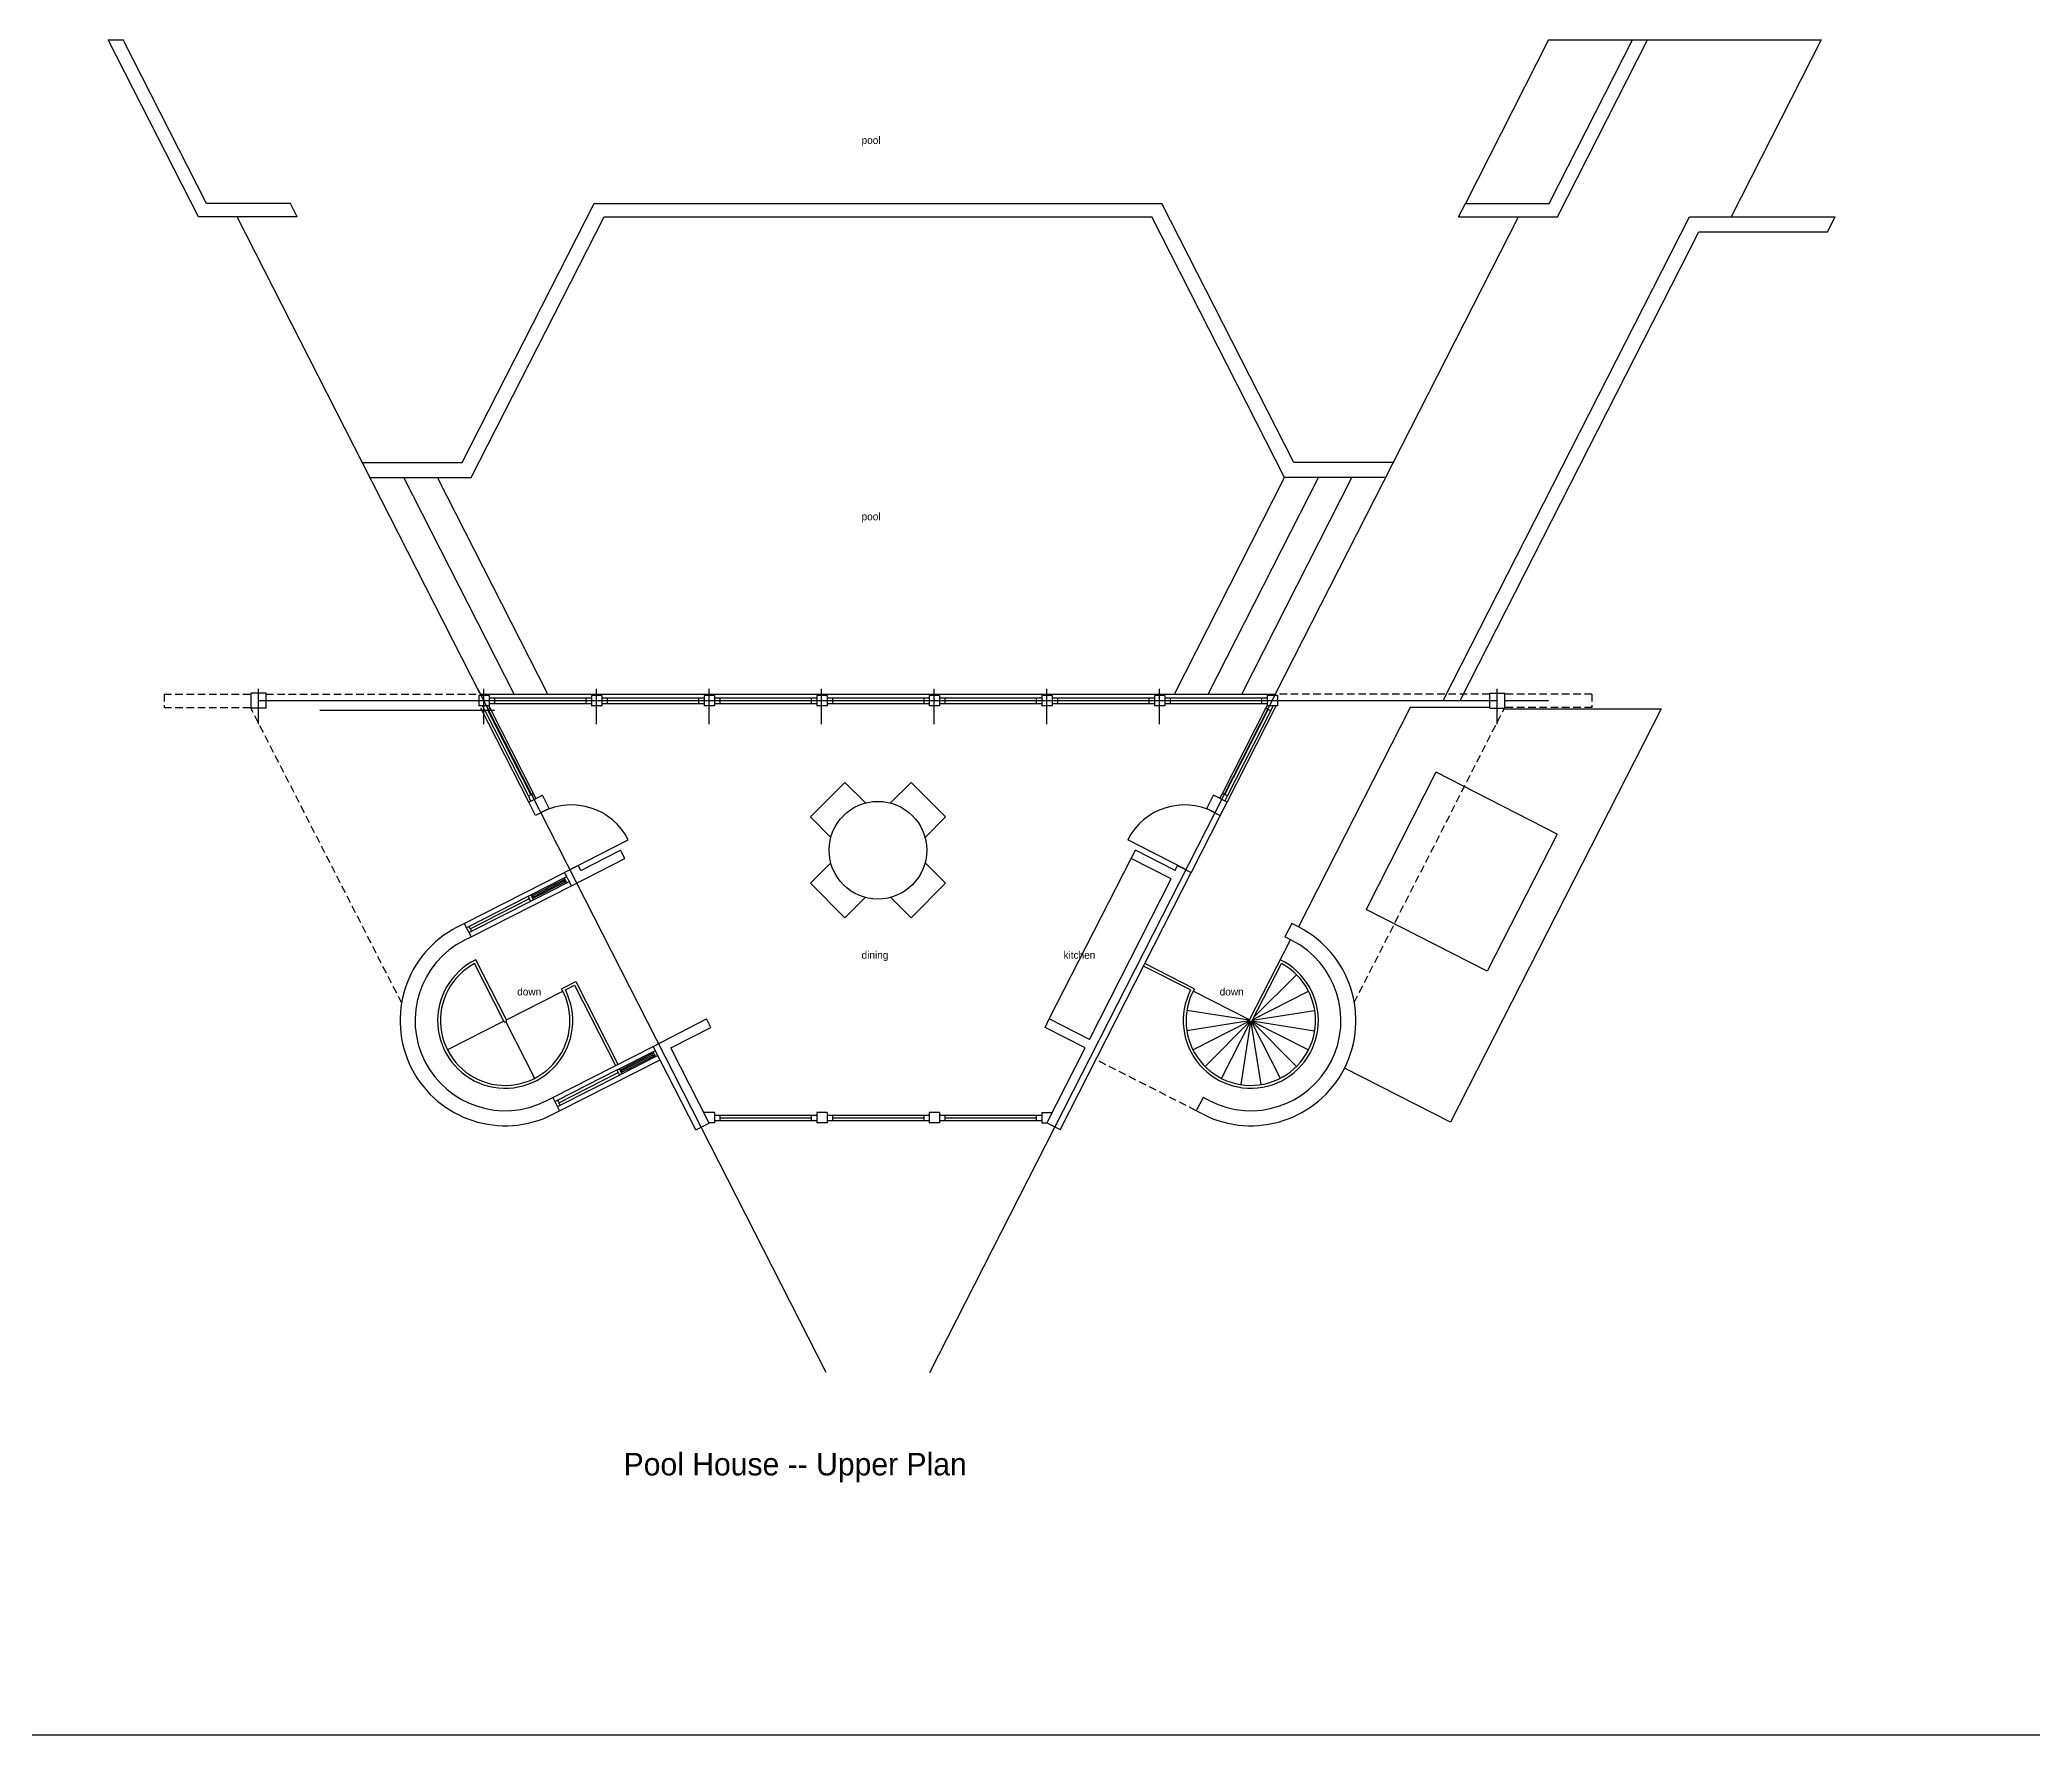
# Model space of a CAD drawing. Header units: inches. Extents: x 0 to 5835, y -2804 to 1896.
# Drawn here: x 1456 to 2517, y 0 to 903 of the extents above; entities that cross this region are included whole.
import ezdxf

# ---------------------------------------------------------------- set-up
doc = ezdxf.new("R2010")
doc.units = ezdxf.units.IN
doc.header["$LTSCALE"] = 8
doc.header["$MEASUREMENT"] = 0
doc.linetypes.add('DASHED', pattern=[0.75, 0.5, -0.25])
for name, color, linetype in [('A-Elev', 7, 'CONTINUOUS'), ('A-Elev-South', 7, 'CONTINUOUS'), ('A-millwork', 252, 'CONTINUOUS'), ('A-walls', 7, 'CONTINUOUS'), ('construction', 160, 'CONTINUOUS')]:
    doc.layers.add(name, color=color, linetype=linetype)
doc.styles.get("Standard").update_dxf_attribs({"font": 'txt', "height": 0.2})

msp = doc.modelspace()

# ---------------------------------------------------------------- linework, layer by layer
at = {"layer": 'A-Elev', "color": 3}
for p, q in [((1884.5, 507.6), (1866.2, 489.2)), ((1884.5, 507.6), (1895.5, 496.7)), ((1919.9, 507.6), (1908.9, 496.7)), ((1919.9, 507.6), (1938.3, 489.2)), ((1866.2, 489.2), (1877.1, 478.3)), ((1938.3, 489.2), (1927.3, 478.3)), ((1866.2, 453.9), (1877.1, 464.8)), ((1938.3, 453.9), (1927.3, 464.8)), ((1884.5, 435.5), (1866.2, 453.9)), ((1884.5, 435.5), (1895.5, 446.4)), ((1919.9, 435.5), (1908.9, 446.4)), ((1919.9, 435.5), (1938.3, 453.9))]:
    msp.add_line(p, q, dxfattribs=at)
at = {"layer": 'A-Elev'}
for p, q in [((1727.1, 493.7), (1719.8, 490)), ((2077.4, 493.7), (2084.6, 490)), ((1742.5, 463.4), (1735.2, 459.7)), ((2061.9, 463.4), (2069.2, 459.7))]:
    msp.add_line(p, q, dxfattribs=at)
at = {"layer": 'A-Elev', "color": 252}
msp.add_line((2084.6, 490), (2069.2, 459.7), dxfattribs=at)
at = {"layer": 'A-Elev', "color": 253}
for centre, start, end in [((1738.9, 461.6), 27, 117), ((2065.6, 461.6), 63, 153)]:
    msp.add_arc(centre, 34, start, end, dxfattribs=at)
at = {"layer": 'A-Elev-South', "color": 253}
for p, q in [((2259.6, 903.3), (2215.3, 816.1)), ((2404.8, 903.3, -8376), (2356.9, 808.9, -8376))]:
    msp.add_line(p, q, dxfattribs=at)
at = {"layer": 'A-millwork'}
msp.add_line((1993.5, 381.6, -8376), (2037.1, 467.1, -8376), dxfattribs=at)
at = {"layer": 'A-walls', "color": 253}
for p, q in [((1492.1, 903.3), (1500.1, 903.3)), ((1540.2, 808.9), (1492.1, 903.3)), ((1544.5, 816.1), (1500.1, 903.3)), ((2259.6, 903.3), (2304.3, 903.3)), ((2259.9, 816.1), (2304.3, 903.3)), ((2264.3, 808.9), (2312.3, 903.3)), ((2304.3, 903.3), (2312.3, 903.3)), ((2312.3, 903.3), (2404.8, 903.3)), ((1592.8, 808.9), (1540.2, 808.9)), ((1589.2, 816.1), (1544.5, 816.1)), ((1690.1, 555.2), (1560.8, 808.9)), ((1592.8, 808.9), (1589.2, 816.1)), ((2114.3, 555.2), (2243.6, 808.9)), ((2203.4, 551.2, -8370.1), (2334.7, 808.9, -8370.1)), ((2211.6, 808.9), (2215.3, 816.1)), ((2211.6, 808.9), (2264.3, 808.9)), ((2215.3, 816.1), (2259.9, 816.1)), ((2334.7, 808.9), (2412.3, 808.9)), ((2408.2, 800.9, -8376), (2412.3, 808.9)), ((2212.4, 551.2, -8370.1), (2339.6, 800.9, -8370.1)), ((2339.6, 800.9, -8376), (2408.2, 800.9, -8376)), ((1690.4, 554.7, -8376), (2114.1, 554.7, -8376)), ((1698.1, 552.7, 0), (1746.6, 552.7, 0)), ((1758.1, 552.7, 0), (1806.6, 552.7, 0)), ((1818.1, 552.7, 0), (1866.6, 552.7, 0)), ((1878.1, 552.7, 0), (1926.6, 552.7, 0)), ((1938.1, 552.7, 0), (1986.6, 552.7, 0)), ((1998.1, 552.7, 0), (2046.6, 552.7, 0)), ((2058.1, 552.7, -8376), (2106.6, 552.7, -8376)), ((1716, 500.4, 0), (1692.9, 545.7, -8376)), ((1717.3, 501.1, 8376), (1694.2, 546.4, 0)), ((1718.7, 501.8, 0), (1695.6, 547.1, -8376)), ((1698.1, 549.7, 0), (1746.6, 549.7, 0)), ((1758.1, 549.7, 0), (1806.6, 549.7, 0)), ((1818.1, 549.7, 0), (1866.6, 549.7, 0)), ((1878.1, 549.7, 0), (1926.6, 549.7, 0)), ((1938.1, 549.7, 0), (1986.6, 549.7, 0)), ((1998.1, 549.7, 0), (2046.6, 549.7, 0)), ((2058.1, 549.7, -8376), (2106.6, 549.7, -8376)), ((2085.8, 501.8, 0), (2108.9, 547.1, -8376)), ((2087.1, 501.1, 8376), (2110.2, 546.4, 0)), ((2088.5, 500.4, 0), (2111.6, 545.7, -8376)), ((2185.9, 547.6, -20676.9), (2126.3, 430.6, -20676.9)), ((1681.8, 432.5), (1735.2, 459.7)), ((1685.4, 425.3), (1738.9, 452.6)), ((2100.2, 381.1), (2122, 423.8)), ((1702.9, 380.4), (1687.3, 411.1)), ((1704.3, 381.1), (1687.9, 413.1)), ((2068.8, 397.1), (2043.8, 409.8)), ((2070.8, 397.7), (2044.5, 411.2)), ((2101.5, 380.4), (2117.2, 411.1)), ((1733.6, 397.7), (1741.2, 401.6)), ((1735.7, 397.1), (1740.6, 399.6)), ((1740.6, 399.6), (1762.4, 356.8)), ((1741.2, 401.6), (1763.7, 357.5)), ((1729, 339.8), (1782.4, 367)), ((1732.6, 332.7), (1786.1, 359.9)), ((1818.1, 330.4, -8370.1), (1866.6, 330.4, -8370.1)), ((1878.1, 330.4, -8370.1), (1926.6, 330.4, -8370.1)), ((1938.1, 330.4, -8370.1), (1986.6, 330.4, -8370.1)), ((1818.1, 327.4, -8370.1), (1866.6, 327.4, -8370.1)), ((1878.1, 327.4, -8370.1), (1926.6, 327.4, -8370.1)), ((1938.1, 327.4, -8370.1), (1986.6, 327.4, -8370.1))]:
    msp.add_line(p, q, dxfattribs=at)
at = {"layer": 'A-walls', "color": 252}
for p, q in [((1680.6, 678), (1751, 816.1)), ((1685.5, 670), (1756.3, 808.9)), ((1751, 816.1), (2053.5, 816.1)), ((1756.3, 808.9), (2048.1, 808.9)), ((2118.9, 670), (2048.1, 808.9)), ((2123.8, 678), (2053.5, 816.1)), ((1627.5, 678), (1680.6, 678)), ((1631.7, 670), (1685.5, 670)), ((1708.4, 554.7), (1649.6, 670)), ((1726.3, 554.7), (1667.6, 670)), ((2060.2, 554.7), (2118.9, 670)), ((2078.1, 554.7), (2136.9, 670)), ((2096.1, 554.7), (2154.8, 670)), ((2172.8, 670), (2118.9, 670)), ((2176.9, 678), (2123.8, 678)), ((1716.2, 497.1, 0), (1690.7, 547.2, 0)), ((2088.3, 497.1, 0), (2114.4, 548.4, 0)), ((2319.6, 546.9, -16746.1), (2207.3, 326.6, -16746.1)), ((2212.4, 551.2, -8370.1), (2228.2, 551.2)), ((2236.2, 551.2, -8370.1), (2259.5, 551.2, 3930.8)), ((2236.2, 546.9), (2319.6, 546.9)), ((2199.5, 513, -25122.1), (2162.3, 439.9, -25122.1)), ((2264.1, 480.1, -25122.1), (2199.6, 513, -25122.1)), ((2264.1, 480.1, -25122.1), (2226.9, 407, -25122.1)), ((1717.2, 447.7), (1735, 456.8)), ((1684.2, 430.9), (1715.9, 447)), ((1718.2, 447.4), (1734.7, 455.8)), ((1718.6, 445.1), (1736.4, 454.1)), ((1718.9, 446.1), (1735.4, 454.5)), ((1685.6, 428.3), (1717.2, 444.4)), ((2226.9, 407, -25122.1), (2162.3, 439.9, -25122.1)), ((2102.6, 382.5), (2125.2, 405.1)), ((1704.3, 381.1), (1734.3, 396.4)), ((2100.2, 381.1), (2070.1, 396.4)), ((2102, 381.3), (2131.6, 396.4)), ((2100.1, 380.9), (2066.8, 386.1)), ((2101.8, 380.9), (2134.9, 386.1)), ((1702.9, 380.4), (1672.8, 365.1)), ((1703.9, 380.1), (1719.3, 350)), ((2100.1, 380.6), (2066.8, 375.3)), ((2100.2, 380.4), (2070.1, 365.1)), ((2100.3, 380.2), (2076.5, 356.3)), ((2100.5, 380.1), (2085.2, 350)), ((2100.7, 380), (2095.5, 346.7)), ((2101, 380), (2106.2, 346.7)), ((2101.2, 380.1), (2116.5, 350)), ((2101.4, 380.2), (2125.2, 356.3)), ((2101.5, 380.4), (2131.6, 365.1)), ((2101.6, 380.6), (2134.9, 375.3)), ((1764.4, 355.1), (1782.2, 364.1)), ((1765.4, 354.7), (1781.9, 363.1)), ((1765.8, 352.4), (1783.6, 361.5)), ((1766.1, 353.4), (1782.6, 361.8)), ((1731.5, 338.3), (1763.1, 354.4)), ((1732.8, 335.6), (1764.5, 351.7)), ((2207.3, 326.6), (2150.9, 355.3))]:
    msp.add_line(p, q, dxfattribs=at)
at = {"layer": 'A-walls', "color": 252, "linetype": 'DASHED'}
for p, q in [((1521.8, 554.7, -8376), (1521.8, 547.6, -8376)), ((1521.8, 554.7, -8376), (1568.2, 554.7, -8376)), ((1576.2, 554.7, -8376), (1688.2, 554.7, -8376)), ((2228.2, 554.7, -8376), (2116.2, 554.7, -8376)), ((2282.7, 554.7, -8376), (2236.2, 554.7, -8376)), ((2282.7, 554.7, -8376), (2282.7, 547.6, -8376)), ((1521.8, 547.6, -8376), (1568.2, 547.6, -8376)), ((1648.5, 390, -8376), (1568.1, 547.2, -8376)), ((2156, 390.3, -8376), (2236.2, 547.6, -8376)), ((2282.7, 547.6, -8376), (2236.2, 547.6, -8376))]:
    msp.add_line(p, q, dxfattribs=at)
at = {"layer": 'A-walls'}
for p, q in [((1576.2, 555.2), (1568.2, 555.2)), ((1568.2, 547.2), (1568.2, 555.2)), ((1576.2, 547.2), (1576.2, 555.2)), ((1695.1, 553.9), (1689.6, 553.9)), ((1689.6, 553.9), (1689.6, 548.4)), ((1695.1, 553.9), (1695.1, 548.4)), ((1695.1, 552.7), (1698.1, 552.7)), ((1698.1, 549.7, 0), (1698.1, 552.7, 0)), ((1746.6, 552.7), (1746.6, 549.7)), ((1746.6, 552.7, 0), (1749.6, 552.7)), ((1746.6, 552.7), (1746.6, 549.7)), ((1746.6, 552.7, 0), (1749.6, 552.7)), ((1749.6, 553.9), (1749.6, 548.4)), ((1752.3, 553.9), (1749.6, 553.9)), ((1755.1, 553.9), (1752.3, 553.9)), ((1755.1, 553.9), (1755.1, 548.4)), ((1755.1, 552.7), (1758.1, 552.7)), ((1758.1, 549.7, 0), (1758.1, 552.7, 0)), ((1806.6, 552.7, 0), (1809.6, 552.7)), ((1806.6, 552.7), (1806.6, 549.7)), ((1806.6, 552.7, 0), (1809.6, 552.7)), ((1806.6, 552.7), (1806.6, 549.7)), ((1812.3, 553.9), (1809.6, 553.9)), ((1809.6, 553.9), (1809.6, 548.4)), ((1815.1, 553.9), (1812.3, 553.9)), ((1815.1, 553.9), (1815.1, 548.4)), ((1815.1, 552.7), (1818.1, 552.7)), ((1818.1, 549.7, 0), (1818.1, 552.7, 0)), ((1866.6, 552.7), (1866.6, 549.7)), ((1866.6, 552.7, 0), (1869.6, 552.7)), ((1866.6, 552.7), (1866.6, 549.7)), ((1866.6, 552.7, 0), (1869.6, 552.7)), ((1869.6, 553.9), (1869.6, 548.4)), ((1872.3, 553.9), (1869.6, 553.9)), ((1875.1, 553.9), (1872.3, 553.9)), ((1875.1, 553.9), (1875.1, 548.4)), ((1875.1, 552.7), (1878.1, 552.7)), ((1878.1, 549.7, 0), (1878.1, 552.7, 0)), ((1926.6, 552.7, 0), (1929.6, 552.7)), ((1926.6, 552.7), (1926.6, 549.7)), ((1932.3, 553.9), (1929.6, 553.9)), ((1929.6, 553.9), (1929.6, 548.4)), ((1935.1, 553.9), (1932.3, 553.9)), ((1935.1, 553.9), (1935.1, 548.4)), ((1935.1, 552.7), (1938.1, 552.7)), ((1938.1, 549.7, 0), (1938.1, 552.7, 0)), ((1938.1, 549.7, 0), (1938.1, 552.7, 0)), ((1986.6, 552.7), (1986.6, 549.7)), ((1986.6, 552.7, 0), (1989.6, 552.7)), ((1989.6, 553.9), (1989.6, 548.4)), ((1992.3, 553.9), (1989.6, 553.9)), ((1995.1, 553.9), (1992.3, 553.9)), ((1995.1, 553.9), (1995.1, 548.4)), ((1995.1, 552.7), (1998.1, 552.7)), ((1998.1, 549.7, 0), (1998.1, 552.7, 0)), ((1998.1, 549.7, 0), (1998.1, 552.7, 0)), ((1998.1, 549.7, 0), (1998.1, 552.7, 0)), ((2046.6, 552.7, 0), (2049.6, 552.7)), ((2046.6, 552.7), (2046.6, 549.7)), ((2052.3, 553.9), (2049.6, 553.9)), ((2049.6, 553.9), (2049.6, 548.4)), ((2055.1, 553.9), (2052.3, 553.9)), ((2055.1, 553.9), (2055.1, 548.4)), ((2055.1, 552.7), (2058.1, 552.7)), ((2058.1, 549.7, -8376), (2058.1, 552.7, -8376)), ((2058.1, 549.7, -8376), (2058.1, 552.7, -8376)), ((2058.1, 549.7, -8376), (2058.1, 552.7, -8376)), ((2058.1, 549.7, 0), (2058.1, 552.7, 0)), ((2106.6, 552.7, -8376), (2106.6, 549.7, -8376)), ((2106.6, 552.7, -8376), (2109.6, 552.7, -8376)), ((2109.6, 553.9, -8376), (2109.6, 548.4, -8376)), ((2112.3, 553.9, -8376), (2109.6, 553.9, -8376)), ((2115.1, 553.9, -8376), (2112.3, 553.9, -8376)), ((2115.1, 553.9, -8376), (2115.1, 548.4, -8376)), ((2228.2, 547.2), (2228.2, 555.2)), ((2228.2, 555.2), (2236.2, 555.2)), ((2236.2, 547.2), (2236.2, 555.2)), ((1576.2, 547.2), (1568.2, 547.2)), ((1695.1, 548.4), (1689.6, 548.4)), ((1692.9, 545.7, -8376), (1691.5, 548.4, -8376)), ((1692.9, 545.7, -8376), (1695.6, 547.1, -8376)), ((1695.6, 547.1, -8376), (1694.9, 548.4, -8376)), ((1695.1, 549.7), (1698.1, 549.7)), ((1698.1, 551.2, 0), (1746.6, 551.2, 0)), ((1746.6, 549.7, 0), (1749.6, 549.7, 0)), ((1746.6, 549.7, 0), (1749.6, 549.7, 0)), ((1755.1, 548.4), (1749.6, 548.4)), ((1755.1, 549.7), (1758.1, 549.7)), ((1758.1, 551.2, 0), (1806.6, 551.2, 0)), ((1806.6, 549.7, 0), (1809.6, 549.7, 0)), ((1806.6, 549.7, 0), (1809.6, 549.7, 0)), ((1815.1, 548.4), (1809.6, 548.4)), ((1815.1, 549.7), (1818.1, 549.7)), ((1818.1, 551.2, 0), (1866.6, 551.2, 0)), ((1866.6, 549.7, 0), (1869.6, 549.7, 0)), ((1866.6, 549.7, 0), (1869.6, 549.7, 0)), ((1875.1, 548.4), (1869.6, 548.4)), ((1875.1, 549.7), (1878.1, 549.7)), ((1878.1, 551.2, 0), (1926.6, 551.2, 0)), ((1926.6, 549.7, 0), (1929.6, 549.7, 0)), ((1935.1, 548.4), (1929.6, 548.4)), ((1935.1, 549.7), (1938.1, 549.7)), ((1938.1, 551.2, 0), (1986.6, 551.2, 0)), ((1986.6, 549.7, 0), (1989.6, 549.7, 0)), ((1995.1, 548.4), (1989.6, 548.4)), ((1995.1, 549.7), (1998.1, 549.7)), ((1998.1, 551.2, 0), (2046.6, 551.2, 0)), ((2046.6, 549.7, 0), (2049.6, 549.7, 0)), ((2055.1, 548.4), (2049.6, 548.4)), ((2055.1, 549.7), (2058.1, 549.7)), ((2058.1, 551.2, -8376), (2106.6, 551.2, -8376)), ((2106.6, 549.7, -8376), (2109.6, 549.7, -8376)), ((2108.9, 547.1, -8376), (2109.6, 548.4, -8376)), ((2111.6, 545.7, -8376), (2108.9, 547.1, -8376)), ((2115.1, 548.4, -8376), (2109.6, 548.4, -8376)), ((2111.6, 545.7, -8376), (2112.9, 548.4, -8376)), ((2203.4, 551.2, -8370.1), (2212.4, 551.2, -8370.1)), ((2228.2, 547.2), (2236.2, 547.2)), ((1716, 500.4, 0), (1718.7, 501.8, 0)), ((1717.3, 497.7, -8376), (1716, 500.4, -8376)), ((1716.2, 497.1, 0), (1723.4, 500.8, 0)), ((1720, 499.1, -8376), (1718.7, 501.8, -8376)), ((1727.1, 493.7), (1723.4, 500.8)), ((2077.4, 493.7), (2081, 500.8)), ((2088.3, 497.1, 0), (2081, 500.8, 0)), ((2084.4, 499.1, -8376), (2085.8, 501.8, -8376)), ((2088.5, 500.4, 0), (2085.8, 501.8, 0)), ((2087.1, 497.7, -8376), (2088.5, 500.4, -8376)), ((1719.8, 490), (1716.2, 497.1)), ((2084.6, 490), (2088.3, 497.1)), ((1738.9, 461.6, 0), (1769.2, 477, 0)), ((1743.9, 460.7, 0), (1765.1, 471.5, 0)), ((1767.3, 467.1), (1765.1, 471.5)), ((2065.6, 461.6, 0), (2035.3, 477, 0)), ((2037.1, 467.1), (2039.4, 471.5)), ((2037.1, 467.1), (2039.4, 471.5)), ((2037.1, 467.1), (2039.4, 471.5)), ((2060.6, 460.7, 0), (2039.4, 471.5, 0)), ((1735, 456.8), (1736.4, 457.5)), ((1736.4, 454.1), (1735, 456.8)), ((1738.9, 452.6), (1735.2, 459.7)), ((1738.9, 452.6), (1767.3, 467.1)), ((1743.9, 460.7), (1742.5, 463.4)), ((1999.3, 322.6), (2069.2, 459.7)), ((2060.6, 460.7), (2061.9, 463.4)), ((1715.9, 447), (1717.2, 447.7)), ((1717.2, 444.4), (1715.9, 447)), ((1718.6, 445.1), (1717.2, 447.7)), ((1718.2, 447.4), (1717.6, 447.1)), ((1718.2, 447.4), (1718.9, 446.1)), ((1718.2, 445.7), (1718.9, 446.1)), ((1718.6, 446.7), (1735, 455.1)), ((1735.4, 456.1), (1734.7, 455.8)), ((1734.7, 455.8), (1735.4, 454.5)), ((1735.4, 454.5), (1736.1, 454.8)), ((1736.4, 454.1), (1737.7, 454.8)), ((2014.9, 370.7, -8376), (2058.5, 456.2, -8376)), ((1684.9, 429.6), (1716.6, 445.7)), ((1717.2, 444.4), (1718.6, 445.1)), ((1678.2, 430.6), (1681.8, 432.5)), ((1681.8, 432.5), (1685.4, 425.3)), ((1681.8, 423.5), (1685.4, 425.3)), ((1682.9, 430.2), (1684.2, 430.9)), ((1684.2, 430.9), (1685.6, 428.3)), ((1684.3, 427.6), (1685.6, 428.3)), ((2122.7, 432.5), (2119, 425.3)), ((2122.6, 423.5), (2119, 425.3)), ((2126.3, 430.6), (2122.7, 432.5)), ((1782.4, 367, 0), (1810.9, 381.6, 0)), ((1791.8, 366.2), (1813.2, 377.1)), ((1813.2, 377.1), (1810.9, 381.6)), ((1991.3, 377.1), (1993.5, 381.6)), ((1991.3, 377.1), (1993.5, 381.6)), ((2012.6, 366.2), (1991.3, 377.1)), ((2014.9, 370.7, 0), (1993.5, 381.6, 0)), ((1765.8, 354.1), (1782.3, 362.5)), ((1781.9, 363.1), (1782.6, 363.5)), ((1782.6, 361.8), (1781.9, 363.1)), ((1782.2, 364.1), (1783.6, 364.8)), ((1782.2, 364.1), (1783.6, 361.5)), ((1805.1, 322.5), (1782.4, 367)), ((1783.3, 362.1), (1782.6, 361.8)), ((1783.6, 361.5), (1784.9, 362.1)), ((1812.2, 326.1), (1791.8, 366.2)), ((1992.2, 326.1), (2012.6, 366.2)), ((1732.1, 336.9), (1763.8, 353)), ((1763.1, 354.4), (1764.4, 355.1)), ((1763.1, 354.4), (1764.5, 351.7)), ((1764.4, 355.1), (1765.8, 352.4)), ((1764.5, 351.7), (1765.8, 352.4)), ((1764.8, 354.4), (1765.4, 354.7)), ((1766.1, 353.4), (1765.4, 354.7)), ((1766.1, 353.4), (1765.4, 353.1)), ((1725.4, 338, 0), (1729, 339.8, 0)), ((1729, 339.8), (1732.6, 332.7)), ((2075.5, 339.8), (2071.8, 332.7)), ((2079.1, 338, 0), (2075.5, 339.8, 0)), ((1729, 330.8), (1732.6, 332.7)), ((1730.1, 337.6), (1731.5, 338.3)), ((1731.5, 338.3), (1732.8, 335.6)), ((1731.5, 334.9), (1732.8, 335.6)), ((1812.3, 331.7, -8370.1), (1809.6, 331.7, -8370.1)), ((1815.1, 331.7, -8370.1), (1812.3, 331.7, -8370.1)), ((1815.1, 331.7, -8370.1), (1815.1, 326.2, -8370.1)), ((1815.1, 330.4, -8370.1), (1818.1, 330.4, -8370.1)), ((1818.1, 327.4, -8370.1), (1818.1, 330.4, -8370.1)), ((1866.6, 330.4, -8370.1), (1869.6, 330.4, -8370.1)), ((1866.6, 330.4, -8370.1), (1866.6, 327.4, -8370.1)), ((1872.3, 331.7, -8370.1), (1869.6, 331.7, -8370.1)), ((1869.6, 331.7, -8370.1), (1869.6, 326.2, -8370.1)), ((1875.1, 331.7, -8370.1), (1872.3, 331.7, -8370.1)), ((1875.1, 331.7, -8370.1), (1875.1, 326.2, -8370.1)), ((1875.1, 330.4, -8370.1), (1878.1, 330.4, -8370.1)), ((1878.1, 327.4, -8370.1), (1878.1, 330.4, -8370.1)), ((1926.6, 330.4, -8370.1), (1926.6, 327.4, -8370.1)), ((1926.6, 330.4, -8370.1), (1929.6, 330.4, -8370.1)), ((1929.6, 331.7, -8370.1), (1929.6, 326.2, -8370.1)), ((1932.3, 331.7, -8370.1), (1929.6, 331.7, -8370.1)), ((1935.1, 331.7, -8370.1), (1932.3, 331.7, -8370.1)), ((1935.1, 331.7, -8370.1), (1935.1, 326.2, -8370.1)), ((1935.1, 330.4, -8370.1), (1938.1, 330.4, -8370.1)), ((1938.1, 327.4, -8370.1), (1938.1, 330.4, -8370.1)), ((1986.6, 330.4, -8370.1), (1989.6, 330.4, -8370.1)), ((1986.6, 330.4, -8370.1), (1986.6, 327.4, -8370.1)), ((1989.6, 331.7, -8370.1), (1989.6, 326.2, -8370.1)), ((1989.6, 331.7, -8370.1), (1992.3, 331.7, -8370.1)), ((1992.3, 331.7, -8370.1), (1995.1, 331.7, -8370.1)), ((2075.4, 330.8), (2071.8, 332.7)), ((1805.1, 322.5, 0), (1812.2, 326.1, 0)), ((1815.1, 326.2, -8370.1), (1812.2, 326.2, -8370.1)), ((1815.1, 327.4, -8370.1), (1818.1, 327.4, -8370.1)), ((1818.1, 328.9, -8370.1), (1866.6, 328.9, -8370.1)), ((1866.6, 327.4, -8370.1), (1869.6, 327.4, -8370.1)), ((1875.1, 326.2, -8370.1), (1869.6, 326.2, -8370.1)), ((1875.1, 327.4, -8370.1), (1878.1, 327.4, -8370.1)), ((1878.1, 328.9, -8370.1), (1926.6, 328.9, -8370.1)), ((1926.6, 327.4, -8370.1), (1929.6, 327.4, -8370.1)), ((1935.1, 326.2, -8370.1), (1929.6, 326.2, -8370.1)), ((1935.1, 327.4, -8370.1), (1938.1, 327.4, -8370.1)), ((1938.1, 328.9, -8370.1), (1986.6, 328.9, -8370.1)), ((1986.6, 327.4, -8370.1), (1989.6, 327.4, -8370.1)), ((1989.6, 326.2, -8370.1), (1992.2, 326.2, -8370.1)), ((1999.5, 322.5, 0), (1992.4, 326.1, 0))]:
    msp.add_line(p, q, dxfattribs=at)
at = {"layer": 'A-walls', "color": 5}
for p, q in [((1572.2, 538.7, -8376), (1572.2, 557.4, -8376)), ((1874.6, 193.3), (1689, 557.4)), ((1692.2, 538.7), (1692.2, 557.4)), ((1752.2, 538.7), (1752.2, 557.4)), ((1812.2, 538.7), (1812.2, 557.4)), ((1872.2, 538.7), (1872.2, 557.4)), ((1929.9, 193.3), (2115.4, 557.4)), ((1932.2, 538.7), (1932.2, 557.4)), ((1992.2, 538.7), (1992.2, 557.4)), ((2052.2, 538.7, -8376), (2052.2, 557.4, -8376)), ((2232.2, 538.7, -8376), (2232.2, 557.4, -8376)), ((1572.2, 551.2), (2232.2, 551.2)), ((1604.9, 546.2, -16512), (1697.9, 546.2, -16512))]:
    msp.add_line(p, q, dxfattribs=at)
at = {"layer": 'A-walls', "color": 253, "linetype": 'Continuous'}
msp.add_line((2228.2, 547.6, -8376), (2185.9, 547.6, -8376), dxfattribs=at)
at = {"layer": 'A-walls', "color": 7}
for p, q in [((2058.5, 456.2), (2037.1, 467.1)), ((2012.6, 366.2), (1991.3, 377.1)), ((2014.9, 370.7), (1993.5, 381.6))]:
    msp.add_line(p, q, dxfattribs=at)
at = {"layer": 'A-walls', "color": 253, "linetype": 'DASHED'}
msp.add_line((2071.8, 332.7), (2018.4, 359.9), dxfattribs=at)
at = {"layer": 'A-walls', "color": 3}
msp.add_circle((1902.2, 471.5), 26, dxfattribs=at)
at = {"layer": 'A-walls'}
for centre, radius, start, end in [((1703.6, 380.7), 56, 117, 297), ((2100.9, 380.7), 56, 243, 63), ((1703.6, 380.7), 48, 117, 297), ((2100.9, 380.7), 48, 243, 63), ((1703.6, 380.7), 0.75, 207, 27), ((2100.9, 380.7), 0.75, 153, 333)]:
    msp.add_arc(centre, radius, start, end, dxfattribs=at)
at = {"layer": 'A-walls', "color": 253}
for centre, radius, start, end in [((1703.6, 380.7), 36, 115.8063, 27), ((1703.6, 380.7), 34.5, 118.2457, 29.4919), ((2100.9, 380.7), 36, 153, 64.1937), ((2100.9, 380.7), 34.5, 150.5081, 61.7543)]:
    msp.add_arc(centre, radius, start, end, dxfattribs=at)
at = {"layer": 'construction'}
msp.add_line((3647.1, 0), (0, 0), dxfattribs=at)

# ---------------------------------------------------------------- texts
at = {"layer": 'A-walls'}
for s, height, p in [('pool', 4, (1893.5, 847.8, -8376)), ('pool', 4, (1893.5, 647.3, -8376)), ('dining', 4, (1893.5, 413.7, -8376)), ('kitchen', 4, (2001.1, 413.7, -8376)), ('down', 4, (1710, 394.1, -8376)), ('down', 4, (2084.3, 394.1, -8376)), ('Pool House -- Upper Plan', 12, (1766.7, 138.4, -8376))]:
    msp.add_text(s, height=height, rotation=360, dxfattribs=at).set_placement(p)

doc.saveas('drawing.dxf')
